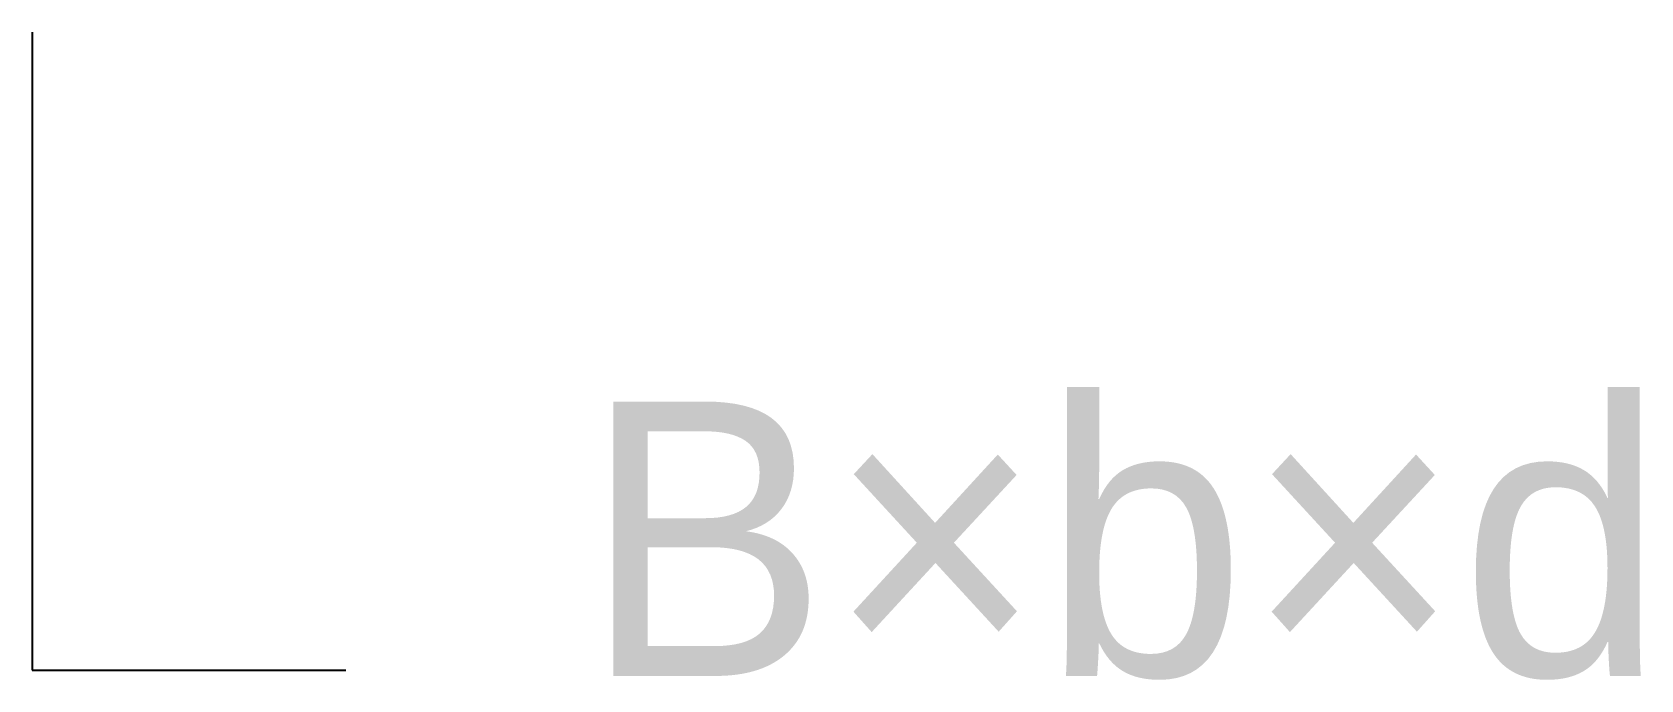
# Model space of a CAD drawing. Header units: metres. Extents: x -120041 to -118575, y -274455 to -273865.
import ezdxf

# ---------------------------------------------------------------- set-up
doc = ezdxf.new("R2010")
doc.units = ezdxf.units.M
doc.layers.add('DIM', color=4, linetype='Continuous')
doc.layers.add('K', color=2, linetype='Continuous')

msp = doc.modelspace()

# ---------------------------------------------------------------- linework, layer by layer
at = {"layer": 'K'}
for p, q in [((-120040.74, -273864.63), (-120040.74, -274445.9)), ((-120040.74, -274445.9), (-119754.95, -274445.9))]:
    msp.add_line(p, q, dxfattribs=at)

# ---------------------------------------------------------------- texts
at = {"layer": 'DIM'}
msp.add_text('B×b×d', height=250, dxfattribs=at).set_placement((-119538.46, -274451.18))

doc.saveas('drawing.dxf')
